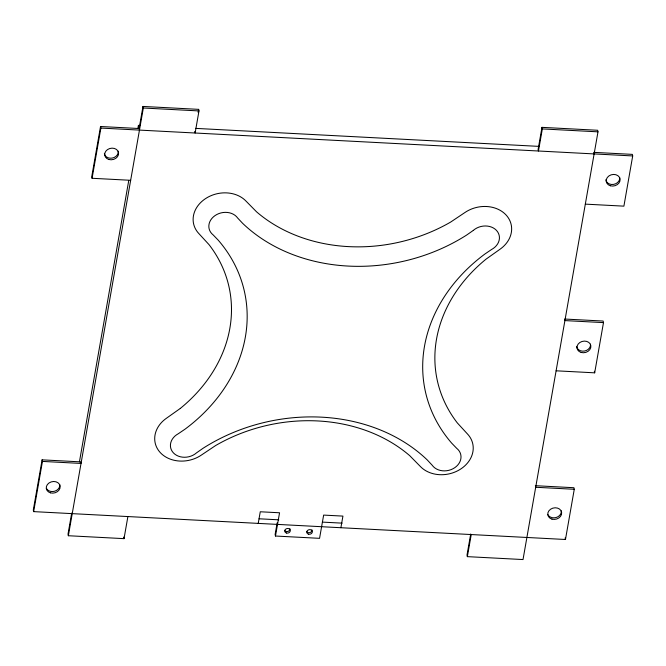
<?xml version="1.0" encoding="UTF-8"?>
<svg xmlns="http://www.w3.org/2000/svg" width="666" height="666" viewBox="0 0 666 666"><rect width="100%" height="100%" fill="white"/><g stroke="black" fill="none" stroke-linecap="round" stroke-linejoin="round"><path stroke-width="1" d="M42.1 459.848L42.449 461.413L81.027 463.436L80.678 461.871L42.1 459.848L33.3 510.056L33.65 511.621L565.467 539.493L574.267 489.285L573.917 487.72L535.339 485.697M194.772 131.443L195.121 133.009L198.992 110.931L198.643 109.357L142.982 106.443L139.111 128.53L100.533 126.507L91.733 176.715L92.083 178.28L130.661 180.303M33.65 511.621L42.449 461.413M92.083 178.28L100.882 128.072L100.533 126.507M79.421 461.896L128.729 180.619M137.87 128.463L138.411 125.391L140.484 125.499M71.703 513.086L68.007 534.165L68.357 535.73L124.018 538.644L127.889 516.566M68.357 535.73L143.332 108.009L142.982 106.443M198.118 112.371L198.643 109.357M258.225 523.393L260.264 511.771L279.554 512.778L275.474 536.03L319.563 538.336L323.643 515.093L342.932 516.1L340.892 527.73M276.998 523.809L275.125 534.457L275.474 536.03M470.704 533.99L467.008 555.069L467.357 556.643L523.018 559.557L597.993 131.835L597.643 130.27L541.982 127.356L538.111 149.434L538.461 151.007L542.332 128.921L541.982 127.356M467.357 556.643L471.228 534.557M556.102 370.804L594.68 372.827L603.488 322.61L603.138 321.045L565.576 319.081M594.122 153.921L593.772 152.356L632.35 154.379L632.7 155.944L623.9 206.152L585.322 204.129M143.332 108.009L198.992 110.931M542.332 128.921L597.993 131.835M195.504 128.38L539.094 146.387M100.882 128.072L632.7 155.944M603.488 322.61L564.91 320.596L564.56 319.022M535.689 487.262L574.267 489.285M259.066 518.789L278.788 519.821M322.386 522.111L342.108 523.143M594.33 371.253L594.68 372.827M565.118 537.928L565.467 539.493M277.164 522.835L277.514 524.408M138.411 125.391L139.46 130.095M123.668 537.079L124.018 538.644M561.28 510.872A7.018 5.753 -12.6 0 1 556.06 517.532A7.018 5.753 -12.6 0 1 547.885 514.618M619.713 177.531A7.018 5.753 -12.6 0 1 613.594 184.39A7.018 5.753 -12.6 0 1 605.877 179.845M118.207 151.249A7.018 5.753 -12.6 0 1 112.088 158.108A7.018 5.753 -12.6 0 1 104.371 153.563M59.773 484.59A7.018 5.753 -12.6 0 1 54.554 491.25A7.018 5.753 -12.6 0 1 46.379 488.336M311.963 529.836A2.806 2.306 -12.6 0 1 309.981 532.559A2.806 2.306 -12.6 0 1 306.66 531.493M289.918 528.687A2.806 2.306 -12.6 0 1 287.937 531.401A2.806 2.306 -12.6 0 1 284.615 530.336M590.492 344.205A7.018 5.753 -12.6 0 1 584.373 351.065A7.018 5.753 -12.6 0 1 576.656 346.511M180.32 408.416L166.558 418.173A29.579 24.259 -12.6 0 0 160.489 452.813A29.579 24.259 -12.6 0 0 201.548 454.961L215.626 445.537A154.404 126.632 -12.6 0 1 409.765 455.71L420.304 466.425A29.579 24.259 -12.6 0 0 461.372 468.581A29.579 24.259 -12.6 0 0 467.44 433.941L457.326 422.927A154.404 126.632 -12.6 0 1 486.03 259.157L499.791 249.4A29.579 24.259 -12.6 0 0 505.86 214.76A29.579 24.259 -12.6 0 0 464.801 212.604L450.724 222.028A154.404 126.632 -12.6 0 1 256.585 211.855L246.045 201.14A29.579 24.259 -12.6 0 0 204.978 198.992A29.579 24.259 -12.6 0 0 198.909 233.633L209.024 244.638A154.404 126.632 -12.6 0 1 180.32 408.416M473.335 230.386L466.708 235.015A168.448 138.153 -12.6 0 1 242.574 223.268L237.679 218.04A15.518 12.721 -12.6 0 0 215.051 215.576A15.518 12.721 -12.6 0 0 213.17 234.931L218.165 240.093A168.448 138.153 -12.6 0 1 185.023 429.179L178.321 433.724A15.518 12.721 -12.6 0 0 173.451 452.922A15.518 12.721 -12.6 0 0 196.52 452.855L203.138 448.226A168.448 138.153 -12.6 0 1 427.281 459.973L432.176 465.209A15.518 12.721 -12.6 0 0 454.803 467.665A15.518 12.721 -12.6 0 0 456.685 448.318L451.69 443.148A168.448 138.153 -12.6 0 1 484.831 254.071L491.533 249.517A15.518 12.721 -12.6 0 0 496.403 230.319A15.518 12.721 -12.6 0 0 473.335 230.386M610.381 185.772A7.018 5.753 -12.6 0 0 620.063 179.096A7.018 5.753 -12.6 0 0 608.99 175.891A7.018 5.753 -12.6 0 0 610.381 185.772M50.441 492.832A7.018 5.753 -12.6 0 0 60.123 486.155A7.018 5.753 -12.6 0 0 49.059 482.95A7.018 5.753 -12.6 0 0 50.441 492.832M551.947 519.114A7.018 5.753 -12.6 0 0 561.629 512.437A7.018 5.753 -12.6 0 0 550.566 509.232A7.018 5.753 -12.6 0 0 551.947 519.114M108.874 159.49A7.018 5.753 -12.6 0 0 118.556 152.814A7.018 5.753 -12.6 0 0 107.484 149.609A7.018 5.753 -12.6 0 0 108.874 159.49M286.505 533.025A2.806 2.306 -12.6 0 0 290.276 530.253A2.806 2.306 -12.6 0 0 285.781 529.104A2.806 2.306 -12.6 0 0 286.505 533.025M308.549 534.182A2.806 2.306 -12.6 0 0 312.321 531.41A2.806 2.306 -12.6 0 0 307.825 530.261A2.806 2.306 -12.6 0 0 308.549 534.182M581.16 352.447A7.018 5.753 -12.6 0 0 590.85 345.771A7.018 5.753 -12.6 0 0 579.778 342.557A7.018 5.753 -12.6 0 0 581.16 352.447"/></g></svg>
